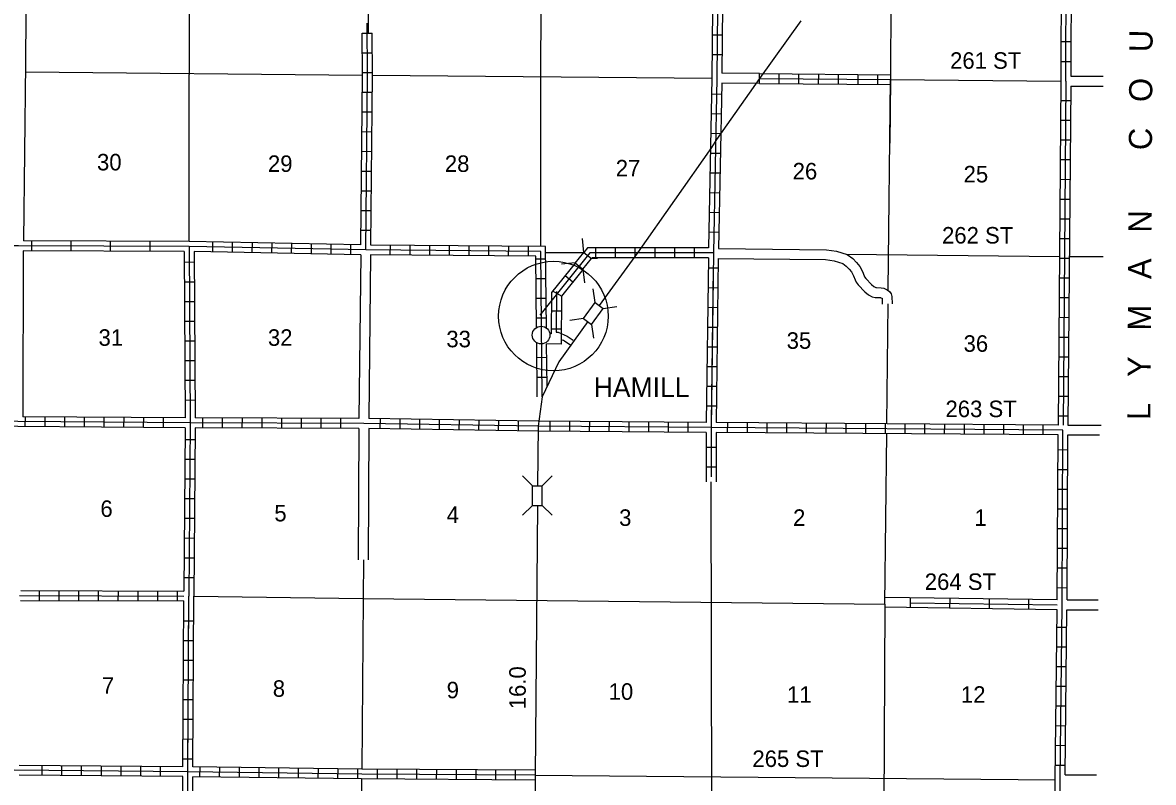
# Model space of a CAD drawing. Extents: x 1140073 to 1590613, y 15750063 to 16131461.
# Drawn here: x 1443943 to 1478145, y 15823214 to 15846205 of the extents above; entities that cross this region are included whole.
import ezdxf

# ---------------------------------------------------------------- set-up
doc = ezdxf.new("R2010")
doc.units = 0
for name, color, linetype in [('L10', 7, 'Continuous'), ('L11', 7, 'Continuous'), ('L13', 7, 'Continuous'), ('L14', 7, 'Continuous'), ('L16', 7, 'Continuous'), ('L18', 7, 'Continuous'), ('L28', 7, 'Continuous'), ('L3', 7, 'Continuous'), ('L30', 7, 'Continuous'), ('L31', 7, 'Continuous'), ('L4', 7, 'Continuous'), ('L51', 7, 'Continuous'), ('L8', 7, 'Continuous'), ('L9', 7, 'Continuous')]:
    doc.layers.add(name, color=color, linetype=linetype)

msp = doc.modelspace()

# ---------------------------------------------------------------- linework, layer by layer
at = {"layer": 'L10'}
for points in [[(1444096, 15855340), (1444035, 15844970), (1443966, 15839604)], [(1464990, 15839367), (1468254, 15839331), (1468557, 15839288), (1468885, 15839187), (1469052, 15839063), (1469170, 15838943), (1469262, 15838825), (1469348, 15838672), (1469397, 15838539), (1469411, 15838513), (1469446, 15838464), (1469618, 15838281), (1469693, 15838222), (1469753, 15838190), (1469769, 15838186), (1469909, 15838184), (1469988, 15838173), (1470092, 15838124), (1470162, 15838064), (1470209, 15837999), (1470236, 15837920), (1470241, 15837691)], [(1464986, 15839067), (1468231, 15839032), (1468491, 15838995), (1468748, 15838916), (1468855, 15838836), (1468945, 15838744), (1469012, 15838659), (1469075, 15838546), (1469122, 15838418), (1469154, 15838356), (1469214, 15838273), (1469415, 15838058), (1469528, 15837970), (1469644, 15837907), (1469732, 15837886), (1469887, 15837884), (1469901, 15837882), (1469928, 15837870), (1469937, 15837862), (1469941, 15837685)]]:
    msp.add_lwpolyline(points, dxfattribs=at)
at = {"layer": 'L11'}
for p, q in [((1466233, 15844662), (1465091, 15844671)), ((1466230, 15844362), (1465087, 15844371)), ((1443964, 15839304), (1443946, 15834279)), ((1454170, 15839179), (1454114, 15834227)), ((1454470, 15839175), (1454414, 15834224)), ((1454111, 15833927), (1454097, 15829954)), ((1454411, 15833924), (1454397, 15829952))]:
    msp.add_line(p, q, dxfattribs=at)
at = {"layer": 'L13'}
for p, q in [((1470259, 15854836), (1470190, 15844479)), ((1459613, 15844437), (1459613, 15845086)), ((1444032, 15844720), (1454224, 15844619)), ((1448981, 15839579), (1448981, 15844631)), ((1454524, 15844616), (1464790, 15844524)), ((1470126, 15838108), (1470194, 15844479)), ((1470194, 15844479), (1475349, 15844437)), ((1459613, 15839433), (1459613, 15844437)), ((1459764, 15839246), (1460912, 15839246)), ((1468851, 15839198), (1475305, 15839130)), ((1470083, 15834067), (1470122, 15837692)), ((1470025, 15828604), (1470080, 15833767)), ((1464790, 15818926), (1464772, 15832305)), ((1454253, 15829953), (1454243, 15828776)), ((1449119, 15828851), (1454243, 15828776)), ((1454243, 15828776), (1454200, 15823618)), ((1470025, 15828604), (1469967, 15818261)), ((1454198, 15823318), (1454157, 15818327)), ((1459449, 15823433), (1475173, 15823295))]:
    msp.add_line(p, q, dxfattribs=at)
for points in [[(1454276, 15893933), (1454396, 15845889)], [(1448941, 15882980), (1448981, 15844631)], [(1459613, 15845086), (1459747, 15860272)], [(1454243, 15828776), (1470025, 15828604)]]:
    msp.add_lwpolyline(points, dxfattribs=at)
at = {"layer": 'L16'}
msp.add_circle((1459626, 15836751), 268, dxfattribs=at)
at = {"layer": 'L18'}
for p, q in [((1460917, 15839252), (1460874, 15839671)), ((1460654, 15838927), (1460917, 15839252)), ((1460888, 15838743), (1461149, 15839064)), ((1460917, 15839252), (1461149, 15839064)), ((1461149, 15839064), (1461331, 15839082)), ((1460660, 15838935), (1460240, 15838891)), ((1460660, 15838935), (1460891, 15838747)), ((1460891, 15838747), (1460935, 15838327)), ((1461262, 15837732), (1461200, 15838150)), ((1460907, 15837253), (1461262, 15837732)), ((1461262, 15837732), (1461502, 15837555)), ((1461502, 15837555), (1461919, 15837617)), ((1461147, 15837075), (1461502, 15837555)), ((1460907, 15837253), (1460490, 15837190)), ((1460907, 15837253), (1461147, 15837075)), ((1461147, 15837075), (1461209, 15836658)), ((1459362, 15832191), (1459064, 15832489)), ((1459660, 15832191), (1459959, 15832489)), ((1459362, 15832191), (1459660, 15832191)), ((1459362, 15831594), (1459362, 15832191)), ((1459660, 15831594), (1459660, 15832191)), ((1459362, 15831594), (1459064, 15831296)), ((1459362, 15831594), (1459660, 15831594)), ((1459660, 15831594), (1459959, 15831296))]:
    msp.add_line(p, q, dxfattribs=at)
at = {"layer": 'L3'}
msp.add_line((1459516, 15831594), (1459449, 15823433), dxfattribs=at)
for points in [[(1467485, 15846260), (1466232, 15844512), (1464933, 15842672), (1464781, 15842423), (1462538, 15839242), (1461386, 15837640)], [(1461038, 15837156), (1460161, 15835936), (1459660, 15834882), (1459536, 15833991), (1459521, 15832191)], [(1459449, 15823433), (1459397, 15818142), (1459353, 15812850), (1459342, 15811663)]]:
    msp.add_lwpolyline(points, dxfattribs=at)
at = {"layer": 'L31'}
msp.add_ellipse((1459998, 15837325), major_axis=(0, 1657), ratio=0.999961, dxfattribs=at)
at = {"layer": 'L4'}
msp.add_lwpolyline([(1460233, 15836612), (1460253, 15836609), (1460307, 15836591), (1460337, 15836576), (1460524, 15836442)], dxfattribs=at)
at = {"layer": 'L51'}
for p, q in [((1475650, 15844587), (1476622, 15844587)), ((1475648, 15844287), (1476622, 15844287)), ((1475605, 15839130), (1476624, 15839130)), ((1475562, 15834028), (1476452, 15834028)), ((1476452, 15834028), (1476561, 15834028)), ((1475560, 15833728), (1476519, 15833728)), ((1475535, 15828738), (1476474, 15828738)), ((1475532, 15828438), (1476474, 15828438)), ((1475475, 15823445), (1476420, 15823445))]:
    msp.add_line(p, q, dxfattribs=at)
at = {"layer": 'L8'}
for p, q in [((1454215, 15845888), (1454513, 15845890)), ((1465102, 15845823), (1464804, 15845826)), ((1475352, 15845630), (1475651, 15845629)), ((1454220, 15845291), (1454518, 15845293)), ((1465096, 15845226), (1464798, 15845229)), ((1475351, 15845033), (1475650, 15845033)), ((1454224, 15844694), (1454523, 15844697)), ((1466230, 15844362), (1466233, 15844661)), ((1466827, 15844357), (1466829, 15844656)), ((1467423, 15844353), (1467426, 15844651)), ((1468020, 15844348), (1468022, 15844646)), ((1468617, 15844343), (1468619, 15844641)), ((1469213, 15844338), (1469216, 15844636)), ((1469810, 15844333), (1469812, 15844631)), ((1475349, 15844437), (1475262, 15834028)), ((1475499, 15844436), (1475412, 15834027)), ((1475648, 15844287), (1475562, 15834028)), ((1454220, 15844100), (1454518, 15844098)), ((1465080, 15844032), (1464781, 15844038)), ((1475643, 15843838), (1475345, 15843840)), ((1454214, 15843504), (1454512, 15843501)), ((1465068, 15843435), (1464770, 15843441)), ((1475638, 15843241), (1475340, 15843244)), ((1454208, 15842907), (1454506, 15842904)), ((1465057, 15842839), (1464758, 15842845)), ((1475633, 15842644), (1475335, 15842647)), ((1454202, 15842311), (1454500, 15842308)), ((1465045, 15842242), (1464747, 15842248)), ((1454196, 15841714), (1454495, 15841711)), ((1475628, 15842048), (1475330, 15842050)), ((1465034, 15841646), (1464735, 15841652)), ((1475623, 15841451), (1475325, 15841454)), ((1454190, 15841118), (1454489, 15841115)), ((1465022, 15841049), (1464724, 15841055)), ((1475618, 15840855), (1475320, 15840857)), ((1454185, 15840521), (1454483, 15840518)), ((1465011, 15840453), (1464712, 15840459)), ((1475614, 15840258), (1475315, 15840261)), ((1454179, 15839924), (1454477, 15839921)), ((1464999, 15839856), (1464701, 15839862)), ((1475609, 15839662), (1475310, 15839664)), ((1454173, 15839479), (1448981, 15839579)), ((1449694, 15839266), (1449700, 15839564)), ((1450291, 15839254), (1450296, 15839553)), ((1450887, 15839243), (1450893, 15839541)), ((1451484, 15839232), (1451489, 15839530)), ((1452080, 15839220), (1452086, 15839518)), ((1452676, 15839209), (1452682, 15839507)), ((1453273, 15839197), (1453279, 15839496)), ((1453869, 15839186), (1453875, 15839484)), ((1455064, 15839171), (1455067, 15839469)), ((1455661, 15839166), (1455663, 15839464)), ((1456257, 15839161), (1456260, 15839459)), ((1456854, 15839156), (1456856, 15839455)), ((1457450, 15839151), (1457453, 15839450)), ((1458047, 15839146), (1458049, 15839445)), ((1458644, 15839141), (1458646, 15839440)), ((1459240, 15839137), (1459243, 15839435)), ((1461282, 15839088), (1461282, 15839386)), ((1461878, 15839088), (1461878, 15839387)), ((1462475, 15839089), (1462475, 15839387)), ((1463072, 15839089), (1463071, 15839387)), ((1463668, 15839090), (1463668, 15839388)), ((1464265, 15839090), (1464265, 15839388)), ((1448832, 15839280), (1448861, 15834246)), ((1459467, 15839056), (1459765, 15839060)), ((1464686, 15839089), (1464621, 15834107)), ((1464986, 15839067), (1464921, 15834105)), ((1475604, 15839065), (1475305, 15839067)), ((1449133, 15838953), (1448835, 15838951)), ((1464981, 15838770), (1464683, 15838774)), ((1464832, 15838772), (1464771, 15834105)), ((1449136, 15838356), (1448838, 15838354)), ((1459473, 15838460), (1459771, 15838463)), ((1460584, 15838356), (1460351, 15838543)), ((1475599, 15838468), (1475300, 15838471)), ((1460244, 15837924), (1459979, 15838076)), ((1464973, 15838173), (1464675, 15838177)), ((1449140, 15837759), (1448842, 15837758)), ((1459479, 15837863), (1459778, 15837866)), ((1475594, 15837872), (1475295, 15837874)), ((1459486, 15837267), (1459784, 15837270)), ((1460239, 15837472), (1459941, 15837475)), ((1464966, 15837577), (1464667, 15837580)), ((1475589, 15837275), (1475290, 15837278)), ((1449143, 15837163), (1448845, 15837161)), ((1460239, 15836927), (1459941, 15836930)), ((1464958, 15836980), (1464660, 15836984)), ((1459934, 15836783), (1459892, 15836783)), ((1475584, 15836679), (1475285, 15836681)), ((1449147, 15836566), (1448849, 15836564)), ((1459510, 15834880), (1459493, 15836518)), ((1459807, 15835191), (1459793, 15836485)), ((1460232, 15836478), (1459793, 15836485)), ((1464950, 15836383), (1464652, 15836387)), ((1449150, 15835970), (1448852, 15835968)), ((1459498, 15836074), (1459797, 15836077)), ((1475579, 15836082), (1475280, 15836084)), ((1464942, 15835787), (1464644, 15835791)), ((1449154, 15835373), (1448855, 15835371)), ((1459505, 15835477), (1459803, 15835480)), ((1475574, 15835485), (1475275, 15835488)), ((1464935, 15835190), (1464636, 15835194)), ((1475569, 15834889), (1475270, 15834891)), ((1449157, 15834776), (1448859, 15834775)), ((1464927, 15834594), (1464628, 15834598)), ((1448861, 15834246), (1443946, 15834279)), ((1444025, 15833979), (1444027, 15834277)), ((1444621, 15833975), (1444623, 15834273)), ((1445218, 15833971), (1445220, 15834269)), ((1445815, 15833967), (1445817, 15834265)), ((1446411, 15833963), (1446413, 15834261)), ((1447008, 15833959), (1447010, 15834257)), ((1447604, 15833955), (1447606, 15834253)), ((1448201, 15833951), (1448203, 15834249)), ((1454114, 15834227), (1449161, 15834244)), ((1449394, 15833944), (1449396, 15834243)), ((1449991, 15833942), (1449992, 15834241)), ((1450588, 15833940), (1450589, 15834239)), ((1451184, 15833938), (1451185, 15834236)), ((1451781, 15833936), (1451782, 15834234)), ((1452377, 15833934), (1452378, 15834232)), ((1452974, 15833932), (1452975, 15834230)), ((1453571, 15833930), (1453572, 15834228)), ((1459539, 15834141), (1454414, 15834224)), ((1454762, 15833919), (1454767, 15834218)), ((1455358, 15833910), (1455363, 15834208)), ((1455955, 15833900), (1455960, 15834198)), ((1456551, 15833890), (1456556, 15834189)), ((1475564, 15834292), (1475265, 15834295)), ((1448861, 15833946), (1448820, 15829004)), ((1449161, 15833944), (1449119, 15828852)), ((1454111, 15833927), (1449161, 15833944)), ((1459534, 15833841), (1454411, 15833924)), ((1457148, 15833881), (1457153, 15834179)), ((1457744, 15833871), (1457749, 15834169)), ((1458341, 15833861), (1458346, 15834160)), ((1458937, 15833852), (1458942, 15834150)), ((1464621, 15834107), (1459537, 15834141)), ((1459899, 15833840), (1459901, 15834138)), ((1460496, 15833836), (1460498, 15834134)), ((1461093, 15833832), (1461095, 15834130)), ((1461689, 15833828), (1461691, 15834126)), ((1462286, 15833824), (1462288, 15834122)), ((1462882, 15833820), (1462884, 15834118)), ((1463479, 15833816), (1463481, 15834114)), ((1464075, 15833812), (1464077, 15834110)), ((1475262, 15834028), (1464921, 15834105)), ((1465268, 15833804), (1465271, 15834102)), ((1465865, 15833799), (1465867, 15834097)), ((1466462, 15833795), (1466464, 15834093)), ((1467058, 15833790), (1467060, 15834089)), ((1467655, 15833786), (1467657, 15834084)), ((1468251, 15833781), (1468253, 15834080)), ((1468848, 15833777), (1468850, 15834075)), ((1469444, 15833773), (1469447, 15834071)), ((1470041, 15833768), (1470043, 15834066)), ((1470638, 15833764), (1470640, 15834062)), ((1471234, 15833759), (1471236, 15834058)), ((1471831, 15833755), (1471833, 15834053)), ((1472427, 15833750), (1472429, 15834049)), ((1473024, 15833746), (1473026, 15834044)), ((1473620, 15833742), (1473623, 15834040)), ((1474217, 15833737), (1474219, 15834035)), ((1474813, 15833733), (1474816, 15834031)), ((1449157, 15833581), (1448859, 15833584)), ((1464620, 15833807), (1459535, 15833841)), ((1464620, 15833807), (1464622, 15832305)), ((1475260, 15833728), (1464920, 15833805)), ((1464920, 15833805), (1464922, 15832305)), ((1475235, 15828738), (1475260, 15833728)), ((1475535, 15828738), (1475560, 15833728)), ((1464621, 15833360), (1464919, 15833360)), ((1475259, 15833284), (1475557, 15833282)), ((1449152, 15832984), (1448854, 15832987)), ((1464622, 15832763), (1464920, 15832763)), ((1475256, 15832687), (1475554, 15832686)), ((1449147, 15832388), (1448849, 15832390)), ((1449142, 15831791), (1448844, 15831794)), ((1475253, 15832091), (1475551, 15832089)), ((1475250, 15831494), (1475548, 15831492)), ((1449137, 15831195), (1448839, 15831197)), ((1475247, 15830897), (1475545, 15830896)), ((1449132, 15830598), (1448834, 15830601)), ((1475243, 15830301), (1475542, 15830299)), ((1449127, 15830002), (1448829, 15830004)), ((1449122, 15829405), (1448824, 15829407)), ((1475240, 15829704), (1475539, 15829703)), ((1475237, 15829108), (1475536, 15829106)), ((1444443, 15829018), (1444442, 15828720)), ((1445039, 15829016), (1445038, 15828718)), ((1445636, 15829014), (1445635, 15828716)), ((1446233, 15829012), (1446232, 15828714)), ((1446829, 15829010), (1446828, 15828712)), ((1447426, 15829008), (1447425, 15828710)), ((1448022, 15829006), (1448021, 15828707)), ((1448619, 15829004), (1448618, 15828705)), ((1449092, 15823685), (1449119, 15828853)), ((1448792, 15823688), (1448818, 15828704)), ((1448942, 15823687), (1448968, 15828703)), ((1475475, 15823445), (1475532, 15828438)), ((1448816, 15828107), (1449114, 15828106)), ((1475227, 15827915), (1475525, 15827912)), ((1448813, 15827511), (1449111, 15827509)), ((1475220, 15827319), (1475518, 15827315)), ((1448810, 15826914), (1449108, 15826913)), ((1475213, 15826722), (1475511, 15826719)), ((1448807, 15826317), (1449105, 15826316)), ((1475206, 15826126), (1475505, 15826122)), ((1448803, 15825721), (1449102, 15825719)), ((1475199, 15825529), (1475498, 15825526)), ((1448800, 15825124), (1449099, 15825123)), ((1475193, 15824933), (1475491, 15824929)), ((1448797, 15824528), (1449096, 15824526)), ((1475186, 15824336), (1475484, 15824333)), ((1448794, 15823931), (1449093, 15823929)), ((1448792, 15823688), (1443843, 15823729)), ((1444534, 15823424), (1444536, 15823722)), ((1445130, 15823419), (1445133, 15823717)), ((1445727, 15823414), (1445729, 15823712)), ((1446324, 15823409), (1446326, 15823707)), ((1446920, 15823404), (1446923, 15823702)), ((1447517, 15823399), (1447519, 15823698)), ((1448113, 15823394), (1448116, 15823693)), ((1449306, 15823383), (1449310, 15823681)), ((1449902, 15823375), (1449906, 15823673)), ((1450499, 15823367), (1450503, 15823665)), ((1451095, 15823359), (1451099, 15823658)), ((1451692, 15823352), (1451696, 15823650)), ((1452288, 15823344), (1452292, 15823642)), ((1452885, 15823336), (1452889, 15823634)), ((1453481, 15823328), (1453485, 15823627)), ((1454078, 15823321), (1454082, 15823619)), ((1454675, 15823316), (1454677, 15823614)), ((1455272, 15823312), (1455274, 15823610)), ((1455869, 15823308), (1455871, 15823606)), ((1456465, 15823304), (1456467, 15823602)), ((1457062, 15823300), (1457064, 15823598)), ((1457658, 15823296), (1457660, 15823594)), ((1458255, 15823292), (1458257, 15823590)), ((1458851, 15823288), (1458853, 15823586)), ((1475179, 15823739), (1475477, 15823736)), ((1448790, 15823388), (1443840, 15823429)), ((1448749, 15818429), (1448790, 15823388)), ((1449049, 15818430), (1449090, 15823385))]:
    msp.add_line(p, q, dxfattribs=at)
for points in [[(1475538, 15855050), (1474910, 15854963), (1465044, 15855011), (1464992, 15849786), (1464940, 15844522), (1464838, 15839239), (1461096, 15839237), (1459589, 15837349)], [(1464893, 15854953), (1464842, 15849788), (1464790, 15844524), (1464691, 15839389), (1461024, 15839387), (1460914, 15839250)], [(1474019, 15854817), (1465192, 15854860), (1465142, 15849785), (1465091, 15844671)], [(1475372, 15851346), (1475356, 15847808), (1475349, 15844437)], [(1475499, 15844436), (1475506, 15847808), (1475522, 15851346)], [(1475672, 15851346), (1475656, 15847807), (1475650, 15844587)], [(1454322, 15839326), (1454374, 15844618), (1454362, 15846185)], [(1454173, 15839479), (1454224, 15844618), (1454214, 15845888)], [(1454473, 15839475), (1454524, 15844618), (1454514, 15845890)], [(1466232, 15844512), (1470190, 15844479), (1470174, 15842554)], [(1466233, 15844662), (1470191, 15844629)], [(1465087, 15844371), (1464990, 15839367)], [(1466230, 15844362), (1470193, 15844329)], [(1459660, 15834882), (1459613, 15839283), (1454322, 15839326), (1448981, 15839429), (1449012, 15834095), (1448969, 15828853)], [(1459788, 15836964), (1459762, 15839431), (1454473, 15839475)], [(1454170, 15839179), (1449132, 15839276), (1449161, 15834244)], [(1459488, 15836980), (1459465, 15839134), (1454470, 15839175)], [(1464686, 15839089), (1461168, 15839087), (1461157, 15839073)], [(1460661, 15838932), (1459945, 15838035)], [(1460897, 15838747), (1460244, 15837929)], [(1459945, 15838035), (1459934, 15836783)], [(1460095, 15838070), (1460085, 15836838), (1460144, 15836835), (1460414, 15836717), (1460599, 15836591)], [(1460244, 15837929), (1460232, 15836478)], [(1459536, 15833991), (1454262, 15834077), (1449012, 15834095), (1443796, 15834130), (1438487, 15834212), (1433220, 15834230), (1427962, 15834265)], [(1448861, 15833946), (1443794, 15833980), (1438636, 15834060)], [(1475411, 15833877), (1464769, 15833956), (1459536, 15833991)], [(1464769, 15833956), (1464771, 15832465)], [(1475114, 15802261), (1475250, 15810052), (1475243, 15812753), (1475271, 15818011), (1475323, 15823294), (1475384, 15828586), (1475411, 15833877)], [(1443846, 15828871), (1448819, 15828854)], [(1443876, 15828721), (1448818, 15828704)], [(1443894, 15829021), (1448820, 15829004)], [(1448941, 15823537), (1448969, 15828853)], [(1475123, 15818261), (1475173, 15823296), (1475232, 15828438)], [(1459449, 15823433), (1454199, 15823468), (1448941, 15823537), (1443692, 15823580), (1438483, 15823611)], [(1459450, 15823583), (1454201, 15823618), (1449092, 15823685)], [(1446220, 15792677), (1446245, 15797794), (1446488, 15797959), (1448212, 15797932), (1448846, 15797923), (1448934, 15802477), (1448803, 15803753), (1448810, 15807679), (1448846, 15812995), (1448898, 15818278), (1448941, 15823537)], [(1459448, 15823283), (1454198, 15823318), (1449090, 15823385)]]:
    msp.add_lwpolyline(points, dxfattribs=at)
at = {"layer": 'L9'}
for p, q in [((1448981, 15839579), (1443966, 15839604)), ((1444209, 15839602), (1444208, 15839304)), ((1445402, 15839596), (1445401, 15839298)), ((1446595, 15839590), (1446594, 15839292)), ((1447789, 15839584), (1447787, 15839286)), ((1448832, 15839280), (1443964, 15839304)), ((1475235, 15828738), (1470027, 15828813)), ((1470791, 15828801), (1470787, 15828503)), ((1471984, 15828784), (1471980, 15828486)), ((1473177, 15828767), (1473173, 15828468)), ((1474370, 15828749), (1474366, 15828451)), ((1448942, 15823687), (1448968, 15828703)), ((1475232, 15828438), (1470025, 15828513)), ((1470789, 15828652), (1475232, 15828588))]:
    msp.add_line(p, q, dxfattribs=at)
for points in [[(1448981, 15839429), (1443815, 15839455), (1443689, 15839448), (1442846, 15839188), (1442637, 15839148), (1442164, 15839435), (1441188, 15839494), (1438563, 15839512), (1433264, 15839547)], [(1464838, 15839239), (1464769, 15833956)]]:
    msp.add_lwpolyline(points, dxfattribs=at)

# ---------------------------------------------------------------- texts
at = {"layer": 'L14'}
for s, p in [('30', (1446193, 15841733)), ('29', (1451363, 15841687)), ('28', (1456714, 15841687)), ('27', (1461883, 15841551)), ('26', (1467234, 15841460)), ('25', (1472404, 15841370)), ('31', (1446239, 15836425)), ('32', (1451363, 15836425)), ('33', (1456759, 15836380)), ('35', (1467053, 15836335)), ('36', (1472404, 15836244)), ('6', (1446295, 15831248)), ('5', (1451556, 15831112)), ('4', (1456770, 15831066)), ('3', (1461985, 15830976)), ('2', (1467246, 15830976)), ('1', (1472732, 15830976)), ('7', (1446341, 15825895)), ('8', (1451510, 15825804)), ('9', (1456770, 15825759)), ('10', (1461668, 15825714)), ('11', (1467064, 15825623)), ('12', (1472324, 15825623))]:
    msp.add_text(s, height=500, rotation=0, dxfattribs=at).set_placement(p)
at = {"layer": 'L16'}
msp.add_text('HAMILL', height=600, rotation=0, dxfattribs=at).set_placement((1461216, 15834873))
at = {"layer": 'L28'}
msp.add_text('16.0', height=500, rotation=90, dxfattribs=at).set_placement((1459162, 15825427))
at = {"layer": 'L30'}
for s, p in [('261 ST', (1471995, 15844808)), ('262 ST', (1471752, 15839520)), ('263 ST', (1471856, 15834267)), ('264 ST', (1471230, 15829038)), ('265 ST', (1466016, 15823681))]:
    msp.add_text(s, height=500, rotation=0, dxfattribs=at).set_placement(p)
at = {"layer": 'L51'}
msp.add_text('L   Y   M   A   N       C   O   U   N   T   Y', height=700.01, rotation=89.6722, dxfattribs=at).set_placement((1478055, 15834179))

doc.saveas('drawing.dxf')
